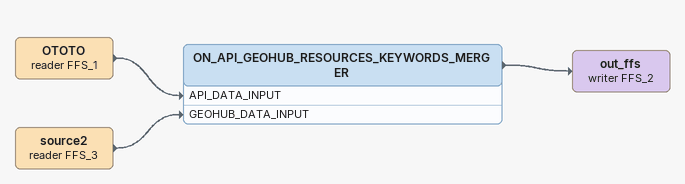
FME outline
OTOTO (reader FFS_1)
    -> ON_API_GEOHUB_RESOURCES_KEYWORDS_MERGER [API_DATA_INPUT]
source2 (reader FFS_3)
    -> ON_API_GEOHUB_RESOURCES_KEYWORDS_MERGER [GEOHUB_DATA_INPUT]
ON_API_GEOHUB_RESOURCES_KEYWORDS_MERGER
    -> out_ffs (writer FFS_2)
out_ffs (writer FFS_2)
